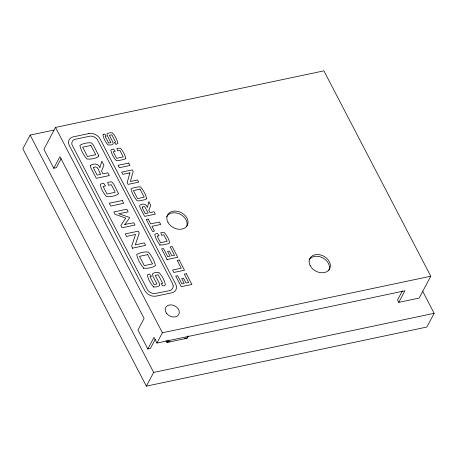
<?xml version="1.0" encoding="UTF-8"?>
<svg xmlns="http://www.w3.org/2000/svg" width="457" height="457" viewBox="0 0 457 457"><rect width="100%" height="100%" fill="white"/><g stroke="black" fill="none" stroke-linecap="round" stroke-linejoin="round"><path stroke-width="0.69" d="M53.863 130.091L30.139 135.089L22.85 148.799L146.366 386.136L426.861 327.029L434.15 313.319L422.622 291.166M402.377 290.863L397.521 299.992L398.761 302.368L419.16 298.067L430.774 276.222L323.904 70.864L55.52 127.417L43.906 149.268L53.783 168.256L56.337 167.719L61.192 158.585M53.783 168.256L59.936 156.688L144.115 318.432L137.963 330L147.845 348.982L150.393 348.445L155.249 339.317M132.404 248.562L132.633 248.134L145.623 245.398L144.309 242.867L135.283 244.895L139.225 233.099L138.225 231.179L125.229 233.915L126.549 236.44L135.558 234.418L131.633 246.214L132.633 248.134M143.555 268.602L143.784 268.173C147.622 268.585 152.25 267.785 155.477 265.711C154.489 260.867 151.69 255.766 148.371 252.053C144.532 251.641 139.905 252.441 136.677 254.515C137.654 259.365 140.459 264.472 143.784 268.173M159.864 245.312L160.093 244.883L162.344 244.998L167.965 243.815L169.673 242.856C168.964 239.171 166.856 235.361 164.314 232.573L160.795 232.716L161.538 235.269L163.8 234.789L167.188 241.302L160.538 242.701L157.151 236.189L159.116 235.778L157.465 233.418L155.283 234.03L154.734 234.59C155.449 238.274 157.556 242.09 160.093 244.883M166.896 259.959L167.125 259.53L177.767 257.285L172.175 246.534L170.181 246.951L174.511 255.269L171.895 255.817L169.41 251.047L167.576 251.436L170.061 256.206L167.736 256.697L163.475 248.505L161.595 248.899L167.125 259.53M153.238 287.207L153.466 286.779C155.529 287.242 158.145 286.899 159.744 285.454L159.162 282.934L155.237 275.4L158.196 274.771L162.646 283.317L161.11 283.643L162.955 286.008L164.72 285.465L165.405 284.802C164.617 280.409 162.069 275.828 159.025 272.538C156.848 272.064 154.095 272.435 152.398 273.932L152.998 276.468L156.922 284.003L154.129 284.591L150.01 276.679L151.484 276.365L149.565 274.017L148.022 274.52L147.405 275.188C148.159 279.353 150.542 283.694 153.466 286.779M147.845 348.982L153.992 337.42L156.928 343.053L404.908 290.801L398.761 302.368M156.928 343.053L162.395 332.77L430.774 276.222M165.977 340.585L166.965 342.482L168.136 340.276M168.787 340.122L167.828 341.922L169.741 341.516L169.513 341.945M146.366 386.136L153.655 372.426L434.15 313.319M184.811 338.723L185.039 338.294L186.953 337.889L187.907 336.089M188.535 335.981L187.364 338.186L166.965 342.482M124.955 224.381L129.571 217.88L129.28 217.321L118.694 213.722L128.16 211.842L126.806 209.237L113.81 211.974L114.987 214.224L125.738 218.143L120.848 225.495L122.036 227.769L135.026 225.033L133.838 222.759L124.955 224.381L124.475 224.81M55.52 127.417L162.395 332.77M30.139 135.089L153.655 372.426M309.058 260.016A11.162 8.46 28 0 1 322.659 257.822A11.162 8.46 28 0 1 328.886 270.247M166.594 216.795A11.162 8.46 28 0 1 179.984 214.156A11.162 8.46 28 0 1 186.679 226.483M90.417 165.754L90.909 167.965L96.29 178.304L109.28 175.568L107.841 172.797L102.939 173.831L101.551 171.169L103.916 165.263L101.814 161.224L99.82 167.839C98.855 163.526 94.273 163.24 90.943 165.103L90.417 165.754M173.197 285.825C173.449 288.218 171.518 290.344 169.216 290.726L154.466 293.611A7.443 5.638 28 0 1 147.777 290.366L71.938 144.641A7.443 5.638 28 0 1 74.263 139.494L90.555 136.06A7.443 5.638 28 0 1 97.244 139.311L172.5 283.449L173.197 285.825M98.683 155.551L98.672 156.557C95.439 158.63 90.817 159.43 86.979 159.019C83.648 155.317 80.843 150.204 79.866 145.36C83.1 143.281 87.721 142.487 91.56 142.898L93.445 145.137L98.683 155.551M118.226 193.094L118.209 194.099C114.981 196.173 110.354 196.973 106.515 196.561C103.528 193.368 101.031 188.884 100.283 184.594L100.974 183.931L103.613 183.2L105.556 185.913L103.099 186.433L107.047 194.014L115.267 192.283L111.319 184.697L108.532 185.285L107.692 182.337L110.805 181.857L111.982 182.126L113.862 184.365L118.226 193.094M129.857 172.849L127.166 182.743L128.029 184.405L138.671 182.16L137.528 179.967L130.354 181.475L133.164 171.581L132.296 169.907L121.653 172.152L122.79 174.334L129.857 172.849M148.925 201.863L147.348 207.421C146.554 203.856 142.824 203.399 140.013 205.033L139.585 205.581L140.025 207.455L144.669 216.378L155.311 214.133L154.072 211.757L150.045 212.602L148.856 210.329L150.73 205.324L148.925 201.863M142.31 206.964L142.39 208.101L145.263 213.613L148.211 212.991L144.698 206.655L142.31 206.964M93.719 167.422L93.805 168.736L97.101 175.065L100.711 174.3C98.792 171.986 98.255 164.811 93.719 167.422M103.379 134.455L102.894 135.021C103.619 138.602 105.624 142.31 108.12 145.006L111.565 144.88L113.267 143.921L112.73 141.75L109.389 135.335L111.822 134.821L115.615 142.104L114.364 142.373L115.912 144.429L117.917 143.407C117.158 139.636 115.015 135.735 112.428 132.861L110.16 132.747L107.538 133.444L106.984 133.998L107.526 136.157L110.885 142.607L108.635 143.081L105.087 136.266L106.23 136.026L104.664 134.032L103.379 134.455M125.761 158.476L124.047 159.436L118.432 160.618L116.175 160.504C113.639 157.711 111.537 153.895 110.817 150.21L111.371 149.65L113.553 149.039L115.204 151.398L113.233 151.81L116.621 158.322L123.27 156.922L119.883 150.41L117.62 150.89L116.883 148.342L120.402 148.194C122.939 150.981 125.047 154.792 125.761 158.476M146.708 198.732L144.995 199.68L139.379 200.863L137.123 200.754C134.301 197.515 131.919 193.162 130.999 188.987L132.707 188.05L138.328 186.867L140.596 186.982C143.418 190.215 145.794 194.562 146.708 198.732M88.835 133.564L73.297 136.843A8.929 6.769 28 0 0 69.35 145.572L144.829 290.601A8.929 6.769 28 0 0 156.185 296.107L171.723 292.834A8.929 6.769 28 0 0 175.671 284.1L100.192 139.077A8.929 6.769 28 0 0 88.835 133.564M90.897 145.457L82.677 147.194L87.504 156.471L95.724 154.734L90.897 145.457M128.743 163.08L118.1 165.32L119.346 167.725L129.994 165.48L128.743 163.08M140.059 189.181L133.41 190.58L137.568 198.567L144.218 197.167L140.059 189.181M122.259 200.509L109.269 203.245L110.737 206.061L123.727 203.319L122.259 200.509M148.199 219.097L146.291 219.503L152.535 231.488L154.437 231.088L151.953 226.306L160.687 224.467L159.43 222.051L150.696 223.89L148.199 219.097M147.708 254.618L139.488 256.348L144.315 265.626L152.535 263.895L147.708 254.618M179.184 260.01L177.196 260.427L181.24 268.196L172.586 270.018L173.854 272.458L184.497 270.213L179.184 260.01M186.313 273.703L184.32 274.12L188.65 282.437L186.033 282.992L183.548 278.216L181.72 278.604L184.2 283.374L181.88 283.866L177.613 275.674L175.734 276.068L181.263 286.699L191.911 284.454L186.313 273.703M310.194 265.677A11.162 8.46 28 0 0 328.549 270.367A11.162 8.46 28 0 0 320.528 254.949A11.162 8.46 28 0 0 310.194 265.677M166.417 313.165A7.443 5.638 28 0 0 178.647 314.736A7.443 5.638 28 0 0 171.701 304.928A7.443 5.638 28 0 0 166.417 313.165M168.045 222.502A11.162 8.46 28 0 0 186.433 226.655A11.162 8.46 28 0 0 177.83 211.374A11.162 8.46 28 0 0 168.045 222.502"/></g></svg>
